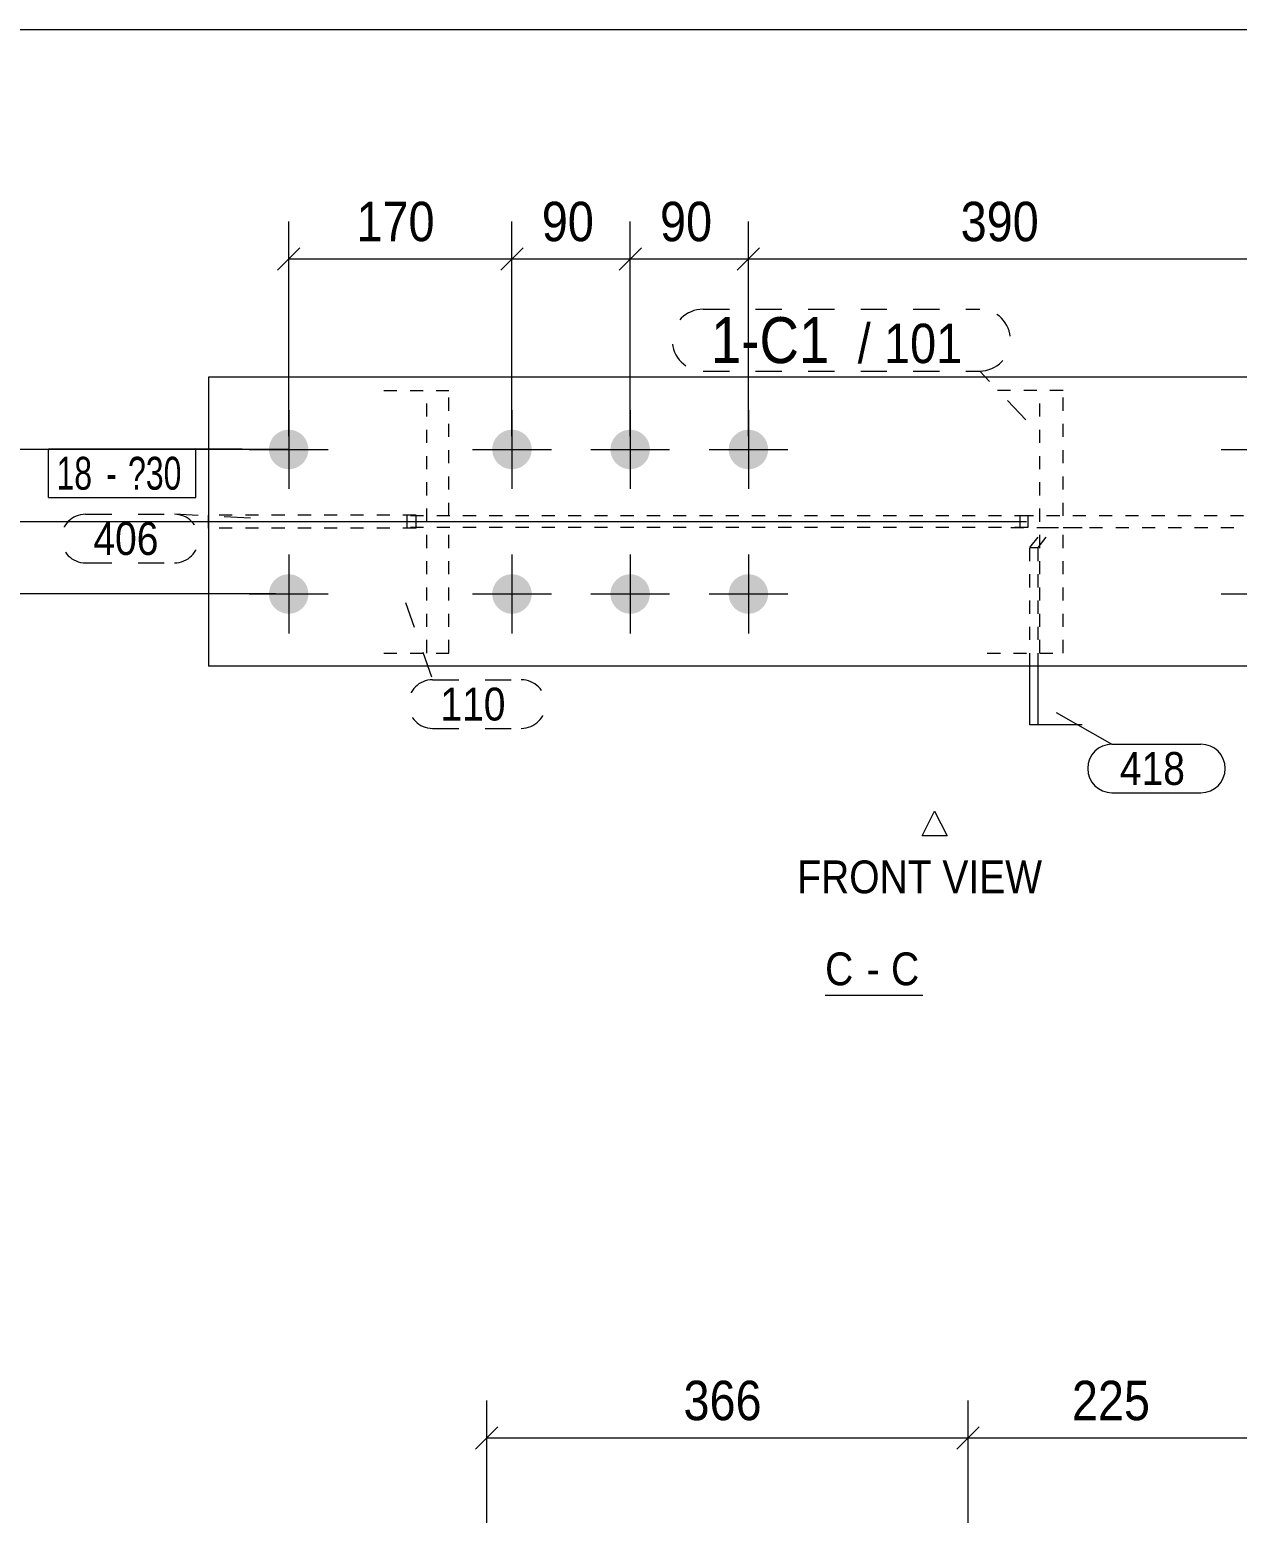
# Model space of a CAD drawing. Header units: millimetres. Extents: x 2 to 579, y 1 to 825.
# Drawn here: x 209.1 to 301, y 712.1 to 825 of the extents above; entities that cross this region are included whole.
import ezdxf

# ---------------------------------------------------------------- set-up
doc = ezdxf.new("R2010")
doc.units = ezdxf.units.MM
for name, pattern in [('XKITLINE00', [0]), ('XKITLINE01', [4, 1, -1, 1, -1]), ('XKITLINE02', [4, 2, -2]), ('XKITLINE03', [6, 3, -1, 1, -1])]:
    doc.linetypes.add(name, pattern=pattern)
for name, color, linetype, lineweight in [('Bolt', 3, 'Continuous', 0), ('BoltMark', 7, 'Continuous', 0), ('Dimensions', 7, 'Continuous', 0), ('DrawingSheet', 5, 'Continuous', 0), ('OtherObjectType', 7, 'Continuous', 0), ('Part', 2, 'Continuous', 0), ('PartMark', 7, 'Continuous', 0)]:
    doc.layers.add(name, color=color, linetype=linetype, lineweight=lineweight)
doc.styles.add('ARIAL', font='ARIAL.TTF')
doc.styles.add('ARIAL_NARROW', font='ARIALN.TTF')

# ---------------------------------------------------------------- blocks, each defined once
blk = doc.blocks.new('*A61')
at = {"layer": 'Bolt'}
for points in [[(228.85, 794.55), (228.88, 794.55), (228.92, 794.55), (228.96, 794.54), (228.99, 794.54), (229.03, 794.53), (229.07, 794.53), (229.1, 794.52), (229.14, 794.51), (229.17, 794.51), (229.21, 794.5), (229.24, 794.49), (229.28, 794.47), (229.31, 794.46), (229.35, 794.45), (229.38, 794.44), (229.42, 794.42), (229.45, 794.41), (229.48, 794.39), (229.52, 794.37), (229.55, 794.36), (229.58, 794.34), (229.61, 794.32), (229.64, 794.3), (229.67, 794.28), (229.7, 794.25), (229.73, 794.23), (229.76, 794.21), (229.79, 794.19), (229.82, 794.16), (229.84, 794.14), (229.87, 794.11), (229.9, 794.08), (229.92, 794.06), (229.95, 794.03), (229.97, 794), (229.99, 793.97), (230.01, 793.94), (230.04, 793.91), (230.06, 793.88), (230.08, 793.85), (230.1, 793.82), (230.11, 793.79), (230.13, 793.76), (230.15, 793.72), (230.17, 793.69), (230.18, 793.66), (230.2, 793.62), (230.21, 793.59), (230.22, 793.56), (230.23, 793.52), (230.24, 793.49), (230.25, 793.45), (230.26, 793.41), (230.27, 793.38), (230.28, 793.34), (230.29, 793.31), (230.29, 793.27), (230.3, 793.23), (230.3, 793.2), (230.31, 793.16), (230.31, 793.12), (230.31, 793.09), (230.31, 793.05), (230.31, 793.01), (230.31, 792.98), (230.31, 792.94), (230.3, 792.9), (230.3, 792.87), (230.29, 792.83), (230.29, 792.79), (230.28, 792.76), (230.27, 792.72), (230.26, 792.69), (230.25, 792.65), (230.24, 792.61), (230.23, 792.58), (230.22, 792.54), (230.21, 792.51), (230.2, 792.48), (230.18, 792.44), (230.17, 792.41), (230.15, 792.38), (230.13, 792.34), (230.11, 792.31), (230.1, 792.28), (230.08, 792.25), (230.06, 792.22), (230.04, 792.19), (230.01, 792.16), (229.99, 792.13), (229.97, 792.1), (229.95, 792.07), (229.92, 792.04), (229.9, 792.02), (229.87, 791.99), (229.84, 791.96), (229.82, 791.94), (229.79, 791.91), (229.76, 791.89), (229.73, 791.87), (229.7, 791.85), (229.67, 791.82), (229.64, 791.8), (229.61, 791.78), (229.58, 791.76), (229.55, 791.74), (229.52, 791.73), (229.48, 791.71), (229.45, 791.69), (229.42, 791.68), (229.38, 791.66), (229.35, 791.65), (229.31, 791.64), (229.28, 791.63), (229.24, 791.61), (229.21, 791.6), (229.17, 791.59), (229.14, 791.59), (229.1, 791.58), (229.07, 791.57), (229.03, 791.57), (228.99, 791.56), (228.96, 791.56), (228.92, 791.55), (228.88, 791.55), (228.85, 791.55), (228.81, 791.55), (228.77, 791.55), (228.74, 791.55), (228.7, 791.55), (228.66, 791.56), (228.63, 791.56), (228.59, 791.57), (228.55, 791.57), (228.52, 791.58), (228.48, 791.59), (228.44, 791.59), (228.41, 791.6), (228.37, 791.61), (228.34, 791.63), (228.3, 791.64), (228.27, 791.65), (228.24, 791.66), (228.2, 791.68), (228.17, 791.69), (228.13, 791.71), (228.1, 791.73), (228.07, 791.74), (228.04, 791.76), (228.01, 791.78), (227.98, 791.8), (227.95, 791.82), (227.92, 791.85), (227.89, 791.87), (227.86, 791.89), (227.83, 791.91), (227.8, 791.94), (227.77, 791.96), (227.75, 791.99), (227.72, 792.02), (227.7, 792.04), (227.67, 792.07), (227.65, 792.1), (227.63, 792.13), (227.6, 792.16), (227.58, 792.19), (227.56, 792.22), (227.54, 792.25), (227.52, 792.28), (227.5, 792.31), (227.49, 792.34), (227.47, 792.38), (227.45, 792.41), (227.44, 792.44), (227.42, 792.48), (227.41, 792.51), (227.4, 792.54), (227.38, 792.58), (227.37, 792.61), (227.36, 792.65), (227.35, 792.69), (227.35, 792.72), (227.34, 792.76), (227.33, 792.79), (227.33, 792.83), (227.32, 792.87), (227.32, 792.9), (227.31, 792.94), (227.31, 792.98), (227.31, 793.01), (227.31, 793.05), (227.31, 793.09), (227.31, 793.12), (227.31, 793.16), (227.32, 793.2), (227.32, 793.23), (227.33, 793.27), (227.33, 793.31), (227.34, 793.34), (227.35, 793.38), (227.35, 793.41), (227.36, 793.45), (227.37, 793.49), (227.38, 793.52), (227.4, 793.56), (227.41, 793.59), (227.42, 793.62), (227.44, 793.66), (227.45, 793.69), (227.47, 793.72), (227.49, 793.76), (227.5, 793.79), (227.52, 793.82), (227.54, 793.85), (227.56, 793.88), (227.58, 793.91), (227.6, 793.94), (227.63, 793.97), (227.65, 794), (227.67, 794.03), (227.7, 794.06), (227.72, 794.08), (227.75, 794.11), (227.77, 794.14), (227.8, 794.16), (227.83, 794.19), (227.86, 794.21), (227.89, 794.23), (227.92, 794.25), (227.95, 794.28), (227.98, 794.3), (228.01, 794.32), (228.04, 794.34), (228.07, 794.36), (228.1, 794.37), (228.13, 794.39), (228.17, 794.41), (228.2, 794.42), (228.24, 794.44), (228.27, 794.45), (228.3, 794.46), (228.34, 794.47), (228.37, 794.49), (228.41, 794.5), (228.44, 794.51), (228.48, 794.51), (228.52, 794.52), (228.55, 794.53), (228.59, 794.53), (228.63, 794.54), (228.66, 794.54), (228.7, 794.55), (228.74, 794.55), (228.77, 794.55), (228.81, 794.55)], [(245.85, 794.55), (245.88, 794.55), (245.92, 794.55), (245.96, 794.54), (245.99, 794.54), (246.03, 794.53), (246.07, 794.53), (246.1, 794.52), (246.14, 794.51), (246.17, 794.51), (246.21, 794.5), (246.24, 794.49), (246.28, 794.47), (246.31, 794.46), (246.35, 794.45), (246.38, 794.44), (246.42, 794.42), (246.45, 794.41), (246.48, 794.39), (246.52, 794.37), (246.55, 794.36), (246.58, 794.34), (246.61, 794.32), (246.64, 794.3), (246.67, 794.28), (246.7, 794.25), (246.73, 794.23), (246.76, 794.21), (246.79, 794.19), (246.82, 794.16), (246.84, 794.14), (246.87, 794.11), (246.9, 794.08), (246.92, 794.06), (246.95, 794.03), (246.97, 794), (246.99, 793.97), (247.01, 793.94), (247.04, 793.91), (247.06, 793.88), (247.08, 793.85), (247.1, 793.82), (247.11, 793.79), (247.13, 793.76), (247.15, 793.72), (247.17, 793.69), (247.18, 793.66), (247.2, 793.62), (247.21, 793.59), (247.22, 793.56), (247.23, 793.52), (247.24, 793.49), (247.25, 793.45), (247.26, 793.41), (247.27, 793.38), (247.28, 793.34), (247.29, 793.31), (247.29, 793.27), (247.3, 793.23), (247.3, 793.2), (247.31, 793.16), (247.31, 793.12), (247.31, 793.09), (247.31, 793.05), (247.31, 793.01), (247.31, 792.98), (247.31, 792.94), (247.3, 792.9), (247.3, 792.87), (247.29, 792.83), (247.29, 792.79), (247.28, 792.76), (247.27, 792.72), (247.26, 792.69), (247.25, 792.65), (247.24, 792.61), (247.23, 792.58), (247.22, 792.54), (247.21, 792.51), (247.2, 792.48), (247.18, 792.44), (247.17, 792.41), (247.15, 792.38), (247.13, 792.34), (247.11, 792.31), (247.1, 792.28), (247.08, 792.25), (247.06, 792.22), (247.04, 792.19), (247.01, 792.16), (246.99, 792.13), (246.97, 792.1), (246.95, 792.07), (246.92, 792.04), (246.9, 792.02), (246.87, 791.99), (246.84, 791.96), (246.82, 791.94), (246.79, 791.91), (246.76, 791.89), (246.73, 791.87), (246.7, 791.85), (246.67, 791.82), (246.64, 791.8), (246.61, 791.78), (246.58, 791.76), (246.55, 791.74), (246.52, 791.73), (246.48, 791.71), (246.45, 791.69), (246.42, 791.68), (246.38, 791.66), (246.35, 791.65), (246.31, 791.64), (246.28, 791.63), (246.24, 791.61), (246.21, 791.6), (246.17, 791.59), (246.14, 791.59), (246.1, 791.58), (246.07, 791.57), (246.03, 791.57), (245.99, 791.56), (245.96, 791.56), (245.92, 791.55), (245.88, 791.55), (245.85, 791.55), (245.81, 791.55), (245.77, 791.55), (245.74, 791.55), (245.7, 791.55), (245.66, 791.56), (245.63, 791.56), (245.59, 791.57), (245.55, 791.57), (245.52, 791.58), (245.48, 791.59), (245.44, 791.59), (245.41, 791.6), (245.37, 791.61), (245.34, 791.63), (245.3, 791.64), (245.27, 791.65), (245.24, 791.66), (245.2, 791.68), (245.17, 791.69), (245.13, 791.71), (245.1, 791.73), (245.07, 791.74), (245.04, 791.76), (245.01, 791.78), (244.98, 791.8), (244.95, 791.82), (244.92, 791.85), (244.89, 791.87), (244.86, 791.89), (244.83, 791.91), (244.8, 791.94), (244.77, 791.96), (244.75, 791.99), (244.72, 792.02), (244.7, 792.04), (244.67, 792.07), (244.65, 792.1), (244.63, 792.13), (244.6, 792.16), (244.58, 792.19), (244.56, 792.22), (244.54, 792.25), (244.52, 792.28), (244.5, 792.31), (244.49, 792.34), (244.47, 792.38), (244.45, 792.41), (244.44, 792.44), (244.42, 792.48), (244.41, 792.51), (244.4, 792.54), (244.38, 792.58), (244.37, 792.61), (244.36, 792.65), (244.35, 792.69), (244.35, 792.72), (244.34, 792.76), (244.33, 792.79), (244.33, 792.83), (244.32, 792.87), (244.32, 792.9), (244.31, 792.94), (244.31, 792.98), (244.31, 793.01), (244.31, 793.05), (244.31, 793.09), (244.31, 793.12), (244.31, 793.16), (244.32, 793.2), (244.32, 793.23), (244.33, 793.27), (244.33, 793.31), (244.34, 793.34), (244.35, 793.38), (244.35, 793.41), (244.36, 793.45), (244.37, 793.49), (244.38, 793.52), (244.4, 793.56), (244.41, 793.59), (244.42, 793.62), (244.44, 793.66), (244.45, 793.69), (244.47, 793.72), (244.49, 793.76), (244.5, 793.79), (244.52, 793.82), (244.54, 793.85), (244.56, 793.88), (244.58, 793.91), (244.6, 793.94), (244.63, 793.97), (244.65, 794), (244.67, 794.03), (244.7, 794.06), (244.72, 794.08), (244.75, 794.11), (244.77, 794.14), (244.8, 794.16), (244.83, 794.19), (244.86, 794.21), (244.89, 794.23), (244.92, 794.25), (244.95, 794.28), (244.98, 794.3), (245.01, 794.32), (245.04, 794.34), (245.07, 794.36), (245.1, 794.37), (245.13, 794.39), (245.17, 794.41), (245.2, 794.42), (245.24, 794.44), (245.27, 794.45), (245.3, 794.46), (245.34, 794.47), (245.37, 794.49), (245.41, 794.5), (245.44, 794.51), (245.48, 794.51), (245.52, 794.52), (245.55, 794.53), (245.59, 794.53), (245.63, 794.54), (245.66, 794.54), (245.7, 794.55), (245.74, 794.55), (245.77, 794.55), (245.81, 794.55)], [(254.85, 794.55), (254.88, 794.55), (254.92, 794.55), (254.96, 794.54), (254.99, 794.54), (255.03, 794.53), (255.07, 794.53), (255.1, 794.52), (255.14, 794.51), (255.17, 794.51), (255.21, 794.5), (255.24, 794.49), (255.28, 794.47), (255.31, 794.46), (255.35, 794.45), (255.38, 794.44), (255.42, 794.42), (255.45, 794.41), (255.48, 794.39), (255.52, 794.37), (255.55, 794.36), (255.58, 794.34), (255.61, 794.32), (255.64, 794.3), (255.67, 794.28), (255.7, 794.25), (255.73, 794.23), (255.76, 794.21), (255.79, 794.19), (255.82, 794.16), (255.84, 794.14), (255.87, 794.11), (255.9, 794.08), (255.92, 794.06), (255.95, 794.03), (255.97, 794), (255.99, 793.97), (256.01, 793.94), (256.04, 793.91), (256.06, 793.88), (256.08, 793.85), (256.1, 793.82), (256.11, 793.79), (256.13, 793.76), (256.15, 793.72), (256.17, 793.69), (256.18, 793.66), (256.2, 793.62), (256.21, 793.59), (256.22, 793.56), (256.23, 793.52), (256.24, 793.49), (256.25, 793.45), (256.26, 793.41), (256.27, 793.38), (256.28, 793.34), (256.29, 793.31), (256.29, 793.27), (256.3, 793.23), (256.3, 793.2), (256.31, 793.16), (256.31, 793.12), (256.31, 793.09), (256.31, 793.05), (256.31, 793.01), (256.31, 792.98), (256.31, 792.94), (256.3, 792.9), (256.3, 792.87), (256.29, 792.83), (256.29, 792.79), (256.28, 792.76), (256.27, 792.72), (256.26, 792.69), (256.25, 792.65), (256.24, 792.61), (256.23, 792.58), (256.22, 792.54), (256.21, 792.51), (256.2, 792.48), (256.18, 792.44), (256.17, 792.41), (256.15, 792.38), (256.13, 792.34), (256.11, 792.31), (256.1, 792.28), (256.08, 792.25), (256.06, 792.22), (256.04, 792.19), (256.01, 792.16), (255.99, 792.13), (255.97, 792.1), (255.95, 792.07), (255.92, 792.04), (255.9, 792.02), (255.87, 791.99), (255.84, 791.96), (255.82, 791.94), (255.79, 791.91), (255.76, 791.89), (255.73, 791.87), (255.7, 791.85), (255.67, 791.82), (255.64, 791.8), (255.61, 791.78), (255.58, 791.76), (255.55, 791.74), (255.52, 791.73), (255.48, 791.71), (255.45, 791.69), (255.42, 791.68), (255.38, 791.66), (255.35, 791.65), (255.31, 791.64), (255.28, 791.63), (255.24, 791.61), (255.21, 791.6), (255.17, 791.59), (255.14, 791.59), (255.1, 791.58), (255.07, 791.57), (255.03, 791.57), (254.99, 791.56), (254.96, 791.56), (254.92, 791.55), (254.88, 791.55), (254.85, 791.55), (254.81, 791.55), (254.77, 791.55), (254.74, 791.55), (254.7, 791.55), (254.66, 791.56), (254.63, 791.56), (254.59, 791.57), (254.55, 791.57), (254.52, 791.58), (254.48, 791.59), (254.44, 791.59), (254.41, 791.6), (254.37, 791.61), (254.34, 791.63), (254.3, 791.64), (254.27, 791.65), (254.24, 791.66), (254.2, 791.68), (254.17, 791.69), (254.13, 791.71), (254.1, 791.73), (254.07, 791.74), (254.04, 791.76), (254.01, 791.78), (253.98, 791.8), (253.95, 791.82), (253.92, 791.85), (253.89, 791.87), (253.86, 791.89), (253.83, 791.91), (253.8, 791.94), (253.77, 791.96), (253.75, 791.99), (253.72, 792.02), (253.7, 792.04), (253.67, 792.07), (253.65, 792.1), (253.63, 792.13), (253.6, 792.16), (253.58, 792.19), (253.56, 792.22), (253.54, 792.25), (253.52, 792.28), (253.5, 792.31), (253.49, 792.34), (253.47, 792.38), (253.45, 792.41), (253.44, 792.44), (253.42, 792.48), (253.41, 792.51), (253.4, 792.54), (253.38, 792.58), (253.37, 792.61), (253.36, 792.65), (253.35, 792.69), (253.35, 792.72), (253.34, 792.76), (253.33, 792.79), (253.33, 792.83), (253.32, 792.87), (253.32, 792.9), (253.31, 792.94), (253.31, 792.98), (253.31, 793.01), (253.31, 793.05), (253.31, 793.09), (253.31, 793.12), (253.31, 793.16), (253.32, 793.2), (253.32, 793.23), (253.33, 793.27), (253.33, 793.31), (253.34, 793.34), (253.35, 793.38), (253.35, 793.41), (253.36, 793.45), (253.37, 793.49), (253.38, 793.52), (253.4, 793.56), (253.41, 793.59), (253.42, 793.62), (253.44, 793.66), (253.45, 793.69), (253.47, 793.72), (253.49, 793.76), (253.5, 793.79), (253.52, 793.82), (253.54, 793.85), (253.56, 793.88), (253.58, 793.91), (253.6, 793.94), (253.63, 793.97), (253.65, 794), (253.67, 794.03), (253.7, 794.06), (253.72, 794.08), (253.75, 794.11), (253.77, 794.14), (253.8, 794.16), (253.83, 794.19), (253.86, 794.21), (253.89, 794.23), (253.92, 794.25), (253.95, 794.28), (253.98, 794.3), (254.01, 794.32), (254.04, 794.34), (254.07, 794.36), (254.1, 794.37), (254.13, 794.39), (254.17, 794.41), (254.2, 794.42), (254.24, 794.44), (254.27, 794.45), (254.3, 794.46), (254.34, 794.47), (254.37, 794.49), (254.41, 794.5), (254.44, 794.51), (254.48, 794.51), (254.52, 794.52), (254.55, 794.53), (254.59, 794.53), (254.63, 794.54), (254.66, 794.54), (254.7, 794.55), (254.74, 794.55), (254.77, 794.55), (254.81, 794.55)], [(263.85, 794.55), (263.88, 794.55), (263.92, 794.55), (263.96, 794.54), (263.99, 794.54), (264.03, 794.53), (264.07, 794.53), (264.1, 794.52), (264.14, 794.51), (264.17, 794.51), (264.21, 794.5), (264.24, 794.49), (264.28, 794.47), (264.31, 794.46), (264.35, 794.45), (264.38, 794.44), (264.42, 794.42), (264.45, 794.41), (264.48, 794.39), (264.52, 794.37), (264.55, 794.36), (264.58, 794.34), (264.61, 794.32), (264.64, 794.3), (264.67, 794.28), (264.7, 794.25), (264.73, 794.23), (264.76, 794.21), (264.79, 794.19), (264.82, 794.16), (264.84, 794.14), (264.87, 794.11), (264.9, 794.08), (264.92, 794.06), (264.95, 794.03), (264.97, 794), (264.99, 793.97), (265.01, 793.94), (265.04, 793.91), (265.06, 793.88), (265.08, 793.85), (265.1, 793.82), (265.11, 793.79), (265.13, 793.76), (265.15, 793.72), (265.17, 793.69), (265.18, 793.66), (265.2, 793.62), (265.21, 793.59), (265.22, 793.56), (265.23, 793.52), (265.24, 793.49), (265.25, 793.45), (265.26, 793.41), (265.27, 793.38), (265.28, 793.34), (265.29, 793.31), (265.29, 793.27), (265.3, 793.23), (265.3, 793.2), (265.31, 793.16), (265.31, 793.12), (265.31, 793.09), (265.31, 793.05), (265.31, 793.01), (265.31, 792.98), (265.31, 792.94), (265.3, 792.9), (265.3, 792.87), (265.29, 792.83), (265.29, 792.79), (265.28, 792.76), (265.27, 792.72), (265.26, 792.69), (265.25, 792.65), (265.24, 792.61), (265.23, 792.58), (265.22, 792.54), (265.21, 792.51), (265.2, 792.48), (265.18, 792.44), (265.17, 792.41), (265.15, 792.38), (265.13, 792.34), (265.11, 792.31), (265.1, 792.28), (265.08, 792.25), (265.06, 792.22), (265.04, 792.19), (265.01, 792.16), (264.99, 792.13), (264.97, 792.1), (264.95, 792.07), (264.92, 792.04), (264.9, 792.02), (264.87, 791.99), (264.84, 791.96), (264.82, 791.94), (264.79, 791.91), (264.76, 791.89), (264.73, 791.87), (264.7, 791.85), (264.67, 791.82), (264.64, 791.8), (264.61, 791.78), (264.58, 791.76), (264.55, 791.74), (264.52, 791.73), (264.48, 791.71), (264.45, 791.69), (264.42, 791.68), (264.38, 791.66), (264.35, 791.65), (264.31, 791.64), (264.28, 791.63), (264.24, 791.61), (264.21, 791.6), (264.17, 791.59), (264.14, 791.59), (264.1, 791.58), (264.07, 791.57), (264.03, 791.57), (263.99, 791.56), (263.96, 791.56), (263.92, 791.55), (263.88, 791.55), (263.85, 791.55), (263.81, 791.55), (263.77, 791.55), (263.74, 791.55), (263.7, 791.55), (263.66, 791.56), (263.63, 791.56), (263.59, 791.57), (263.55, 791.57), (263.52, 791.58), (263.48, 791.59), (263.44, 791.59), (263.41, 791.6), (263.37, 791.61), (263.34, 791.63), (263.3, 791.64), (263.27, 791.65), (263.24, 791.66), (263.2, 791.68), (263.17, 791.69), (263.13, 791.71), (263.1, 791.73), (263.07, 791.74), (263.04, 791.76), (263.01, 791.78), (262.98, 791.8), (262.95, 791.82), (262.92, 791.85), (262.89, 791.87), (262.86, 791.89), (262.83, 791.91), (262.8, 791.94), (262.77, 791.96), (262.75, 791.99), (262.72, 792.02), (262.7, 792.04), (262.67, 792.07), (262.65, 792.1), (262.63, 792.13), (262.6, 792.16), (262.58, 792.19), (262.56, 792.22), (262.54, 792.25), (262.52, 792.28), (262.5, 792.31), (262.49, 792.34), (262.47, 792.38), (262.45, 792.41), (262.44, 792.44), (262.42, 792.48), (262.41, 792.51), (262.4, 792.54), (262.38, 792.58), (262.37, 792.61), (262.36, 792.65), (262.35, 792.69), (262.35, 792.72), (262.34, 792.76), (262.33, 792.79), (262.33, 792.83), (262.32, 792.87), (262.32, 792.9), (262.31, 792.94), (262.31, 792.98), (262.31, 793.01), (262.31, 793.05), (262.31, 793.09), (262.31, 793.12), (262.31, 793.16), (262.32, 793.2), (262.32, 793.23), (262.33, 793.27), (262.33, 793.31), (262.34, 793.34), (262.35, 793.38), (262.35, 793.41), (262.36, 793.45), (262.37, 793.49), (262.38, 793.52), (262.4, 793.56), (262.41, 793.59), (262.42, 793.62), (262.44, 793.66), (262.45, 793.69), (262.47, 793.72), (262.49, 793.76), (262.5, 793.79), (262.52, 793.82), (262.54, 793.85), (262.56, 793.88), (262.58, 793.91), (262.6, 793.94), (262.63, 793.97), (262.65, 794), (262.67, 794.03), (262.7, 794.06), (262.72, 794.08), (262.75, 794.11), (262.77, 794.14), (262.8, 794.16), (262.83, 794.19), (262.86, 794.21), (262.89, 794.23), (262.92, 794.25), (262.95, 794.28), (262.98, 794.3), (263.01, 794.32), (263.04, 794.34), (263.07, 794.36), (263.1, 794.37), (263.13, 794.39), (263.17, 794.41), (263.2, 794.42), (263.24, 794.44), (263.27, 794.45), (263.3, 794.46), (263.34, 794.47), (263.37, 794.49), (263.41, 794.5), (263.44, 794.51), (263.48, 794.51), (263.52, 794.52), (263.55, 794.53), (263.59, 794.53), (263.63, 794.54), (263.66, 794.54), (263.7, 794.55), (263.74, 794.55), (263.77, 794.55), (263.81, 794.55)], [(228.85, 783.55), (228.88, 783.55), (228.92, 783.55), (228.96, 783.54), (228.99, 783.54), (229.03, 783.53), (229.07, 783.53), (229.1, 783.52), (229.14, 783.51), (229.17, 783.51), (229.21, 783.5), (229.24, 783.49), (229.28, 783.47), (229.31, 783.46), (229.35, 783.45), (229.38, 783.44), (229.42, 783.42), (229.45, 783.41), (229.48, 783.39), (229.52, 783.37), (229.55, 783.36), (229.58, 783.34), (229.61, 783.32), (229.64, 783.3), (229.67, 783.28), (229.7, 783.25), (229.73, 783.23), (229.76, 783.21), (229.79, 783.19), (229.82, 783.16), (229.84, 783.14), (229.87, 783.11), (229.9, 783.08), (229.92, 783.06), (229.95, 783.03), (229.97, 783), (229.99, 782.97), (230.01, 782.94), (230.04, 782.91), (230.06, 782.88), (230.08, 782.85), (230.1, 782.82), (230.11, 782.79), (230.13, 782.76), (230.15, 782.72), (230.17, 782.69), (230.18, 782.66), (230.2, 782.62), (230.21, 782.59), (230.22, 782.56), (230.23, 782.52), (230.24, 782.49), (230.25, 782.45), (230.26, 782.41), (230.27, 782.38), (230.28, 782.34), (230.29, 782.31), (230.29, 782.27), (230.3, 782.23), (230.3, 782.2), (230.31, 782.16), (230.31, 782.12), (230.31, 782.09), (230.31, 782.05), (230.31, 782.01), (230.31, 781.98), (230.31, 781.94), (230.3, 781.9), (230.3, 781.87), (230.29, 781.83), (230.29, 781.79), (230.28, 781.76), (230.27, 781.72), (230.26, 781.69), (230.25, 781.65), (230.24, 781.61), (230.23, 781.58), (230.22, 781.54), (230.21, 781.51), (230.2, 781.48), (230.18, 781.44), (230.17, 781.41), (230.15, 781.38), (230.13, 781.34), (230.11, 781.31), (230.1, 781.28), (230.08, 781.25), (230.06, 781.22), (230.04, 781.19), (230.01, 781.16), (229.99, 781.13), (229.97, 781.1), (229.95, 781.07), (229.92, 781.04), (229.9, 781.02), (229.87, 780.99), (229.84, 780.96), (229.82, 780.94), (229.79, 780.91), (229.76, 780.89), (229.73, 780.87), (229.7, 780.85), (229.67, 780.82), (229.64, 780.8), (229.61, 780.78), (229.58, 780.76), (229.55, 780.74), (229.52, 780.73), (229.48, 780.71), (229.45, 780.69), (229.42, 780.68), (229.38, 780.66), (229.35, 780.65), (229.31, 780.64), (229.28, 780.63), (229.24, 780.61), (229.21, 780.6), (229.17, 780.59), (229.14, 780.59), (229.1, 780.58), (229.07, 780.57), (229.03, 780.57), (228.99, 780.56), (228.96, 780.56), (228.92, 780.55), (228.88, 780.55), (228.85, 780.55), (228.81, 780.55), (228.77, 780.55), (228.74, 780.55), (228.7, 780.55), (228.66, 780.56), (228.63, 780.56), (228.59, 780.57), (228.55, 780.57), (228.52, 780.58), (228.48, 780.59), (228.44, 780.59), (228.41, 780.6), (228.37, 780.61), (228.34, 780.63), (228.3, 780.64), (228.27, 780.65), (228.24, 780.66), (228.2, 780.68), (228.17, 780.69), (228.13, 780.71), (228.1, 780.73), (228.07, 780.74), (228.04, 780.76), (228.01, 780.78), (227.98, 780.8), (227.95, 780.82), (227.92, 780.85), (227.89, 780.87), (227.86, 780.89), (227.83, 780.91), (227.8, 780.94), (227.77, 780.96), (227.75, 780.99), (227.72, 781.02), (227.7, 781.04), (227.67, 781.07), (227.65, 781.1), (227.63, 781.13), (227.6, 781.16), (227.58, 781.19), (227.56, 781.22), (227.54, 781.25), (227.52, 781.28), (227.5, 781.31), (227.49, 781.34), (227.47, 781.38), (227.45, 781.41), (227.44, 781.44), (227.42, 781.48), (227.41, 781.51), (227.4, 781.54), (227.38, 781.58), (227.37, 781.61), (227.36, 781.65), (227.35, 781.69), (227.35, 781.72), (227.34, 781.76), (227.33, 781.79), (227.33, 781.83), (227.32, 781.87), (227.32, 781.9), (227.31, 781.94), (227.31, 781.98), (227.31, 782.01), (227.31, 782.05), (227.31, 782.09), (227.31, 782.12), (227.31, 782.16), (227.32, 782.2), (227.32, 782.23), (227.33, 782.27), (227.33, 782.31), (227.34, 782.34), (227.35, 782.38), (227.35, 782.41), (227.36, 782.45), (227.37, 782.49), (227.38, 782.52), (227.4, 782.56), (227.41, 782.59), (227.42, 782.62), (227.44, 782.66), (227.45, 782.69), (227.47, 782.72), (227.49, 782.76), (227.5, 782.79), (227.52, 782.82), (227.54, 782.85), (227.56, 782.88), (227.58, 782.91), (227.6, 782.94), (227.63, 782.97), (227.65, 783), (227.67, 783.03), (227.7, 783.06), (227.72, 783.08), (227.75, 783.11), (227.77, 783.14), (227.8, 783.16), (227.83, 783.19), (227.86, 783.21), (227.89, 783.23), (227.92, 783.25), (227.95, 783.28), (227.98, 783.3), (228.01, 783.32), (228.04, 783.34), (228.07, 783.36), (228.1, 783.37), (228.13, 783.39), (228.17, 783.41), (228.2, 783.42), (228.24, 783.44), (228.27, 783.45), (228.3, 783.46), (228.34, 783.47), (228.37, 783.49), (228.41, 783.5), (228.44, 783.51), (228.48, 783.51), (228.52, 783.52), (228.55, 783.53), (228.59, 783.53), (228.63, 783.54), (228.66, 783.54), (228.7, 783.55), (228.74, 783.55), (228.77, 783.55), (228.81, 783.55)], [(245.85, 783.55), (245.88, 783.55), (245.92, 783.55), (245.96, 783.54), (245.99, 783.54), (246.03, 783.53), (246.07, 783.53), (246.1, 783.52), (246.14, 783.51), (246.17, 783.51), (246.21, 783.5), (246.24, 783.49), (246.28, 783.47), (246.31, 783.46), (246.35, 783.45), (246.38, 783.44), (246.42, 783.42), (246.45, 783.41), (246.48, 783.39), (246.52, 783.37), (246.55, 783.36), (246.58, 783.34), (246.61, 783.32), (246.64, 783.3), (246.67, 783.28), (246.7, 783.25), (246.73, 783.23), (246.76, 783.21), (246.79, 783.19), (246.82, 783.16), (246.84, 783.14), (246.87, 783.11), (246.9, 783.08), (246.92, 783.06), (246.95, 783.03), (246.97, 783), (246.99, 782.97), (247.01, 782.94), (247.04, 782.91), (247.06, 782.88), (247.08, 782.85), (247.1, 782.82), (247.11, 782.79), (247.13, 782.76), (247.15, 782.72), (247.17, 782.69), (247.18, 782.66), (247.2, 782.62), (247.21, 782.59), (247.22, 782.56), (247.23, 782.52), (247.24, 782.49), (247.25, 782.45), (247.26, 782.41), (247.27, 782.38), (247.28, 782.34), (247.29, 782.31), (247.29, 782.27), (247.3, 782.23), (247.3, 782.2), (247.31, 782.16), (247.31, 782.12), (247.31, 782.09), (247.31, 782.05), (247.31, 782.01), (247.31, 781.98), (247.31, 781.94), (247.3, 781.9), (247.3, 781.87), (247.29, 781.83), (247.29, 781.79), (247.28, 781.76), (247.27, 781.72), (247.26, 781.69), (247.25, 781.65), (247.24, 781.61), (247.23, 781.58), (247.22, 781.54), (247.21, 781.51), (247.2, 781.48), (247.18, 781.44), (247.17, 781.41), (247.15, 781.38), (247.13, 781.34), (247.11, 781.31), (247.1, 781.28), (247.08, 781.25), (247.06, 781.22), (247.04, 781.19), (247.01, 781.16), (246.99, 781.13), (246.97, 781.1), (246.95, 781.07), (246.92, 781.04), (246.9, 781.02), (246.87, 780.99), (246.84, 780.96), (246.82, 780.94), (246.79, 780.91), (246.76, 780.89), (246.73, 780.87), (246.7, 780.85), (246.67, 780.82), (246.64, 780.8), (246.61, 780.78), (246.58, 780.76), (246.55, 780.74), (246.52, 780.73), (246.48, 780.71), (246.45, 780.69), (246.42, 780.68), (246.38, 780.66), (246.35, 780.65), (246.31, 780.64), (246.28, 780.63), (246.24, 780.61), (246.21, 780.6), (246.17, 780.59), (246.14, 780.59), (246.1, 780.58), (246.07, 780.57), (246.03, 780.57), (245.99, 780.56), (245.96, 780.56), (245.92, 780.55), (245.88, 780.55), (245.85, 780.55), (245.81, 780.55), (245.77, 780.55), (245.74, 780.55), (245.7, 780.55), (245.66, 780.56), (245.63, 780.56), (245.59, 780.57), (245.55, 780.57), (245.52, 780.58), (245.48, 780.59), (245.44, 780.59), (245.41, 780.6), (245.37, 780.61), (245.34, 780.63), (245.3, 780.64), (245.27, 780.65), (245.24, 780.66), (245.2, 780.68), (245.17, 780.69), (245.13, 780.71), (245.1, 780.73), (245.07, 780.74), (245.04, 780.76), (245.01, 780.78), (244.98, 780.8), (244.95, 780.82), (244.92, 780.85), (244.89, 780.87), (244.86, 780.89), (244.83, 780.91), (244.8, 780.94), (244.77, 780.96), (244.75, 780.99), (244.72, 781.02), (244.7, 781.04), (244.67, 781.07), (244.65, 781.1), (244.63, 781.13), (244.6, 781.16), (244.58, 781.19), (244.56, 781.22), (244.54, 781.25), (244.52, 781.28), (244.5, 781.31), (244.49, 781.34), (244.47, 781.38), (244.45, 781.41), (244.44, 781.44), (244.42, 781.48), (244.41, 781.51), (244.4, 781.54), (244.38, 781.58), (244.37, 781.61), (244.36, 781.65), (244.35, 781.69), (244.35, 781.72), (244.34, 781.76), (244.33, 781.79), (244.33, 781.83), (244.32, 781.87), (244.32, 781.9), (244.31, 781.94), (244.31, 781.98), (244.31, 782.01), (244.31, 782.05), (244.31, 782.09), (244.31, 782.12), (244.31, 782.16), (244.32, 782.2), (244.32, 782.23), (244.33, 782.27), (244.33, 782.31), (244.34, 782.34), (244.35, 782.38), (244.35, 782.41), (244.36, 782.45), (244.37, 782.49), (244.38, 782.52), (244.4, 782.56), (244.41, 782.59), (244.42, 782.62), (244.44, 782.66), (244.45, 782.69), (244.47, 782.72), (244.49, 782.76), (244.5, 782.79), (244.52, 782.82), (244.54, 782.85), (244.56, 782.88), (244.58, 782.91), (244.6, 782.94), (244.63, 782.97), (244.65, 783), (244.67, 783.03), (244.7, 783.06), (244.72, 783.08), (244.75, 783.11), (244.77, 783.14), (244.8, 783.16), (244.83, 783.19), (244.86, 783.21), (244.89, 783.23), (244.92, 783.25), (244.95, 783.28), (244.98, 783.3), (245.01, 783.32), (245.04, 783.34), (245.07, 783.36), (245.1, 783.37), (245.13, 783.39), (245.17, 783.41), (245.2, 783.42), (245.24, 783.44), (245.27, 783.45), (245.3, 783.46), (245.34, 783.47), (245.37, 783.49), (245.41, 783.5), (245.44, 783.51), (245.48, 783.51), (245.52, 783.52), (245.55, 783.53), (245.59, 783.53), (245.63, 783.54), (245.66, 783.54), (245.7, 783.55), (245.74, 783.55), (245.77, 783.55), (245.81, 783.55)], [(254.85, 783.55), (254.88, 783.55), (254.92, 783.55), (254.96, 783.54), (254.99, 783.54), (255.03, 783.53), (255.07, 783.53), (255.1, 783.52), (255.14, 783.51), (255.17, 783.51), (255.21, 783.5), (255.24, 783.49), (255.28, 783.47), (255.31, 783.46), (255.35, 783.45), (255.38, 783.44), (255.42, 783.42), (255.45, 783.41), (255.48, 783.39), (255.52, 783.37), (255.55, 783.36), (255.58, 783.34), (255.61, 783.32), (255.64, 783.3), (255.67, 783.28), (255.7, 783.25), (255.73, 783.23), (255.76, 783.21), (255.79, 783.19), (255.82, 783.16), (255.84, 783.14), (255.87, 783.11), (255.9, 783.08), (255.92, 783.06), (255.95, 783.03), (255.97, 783), (255.99, 782.97), (256.01, 782.94), (256.04, 782.91), (256.06, 782.88), (256.08, 782.85), (256.1, 782.82), (256.11, 782.79), (256.13, 782.76), (256.15, 782.72), (256.17, 782.69), (256.18, 782.66), (256.2, 782.62), (256.21, 782.59), (256.22, 782.56), (256.23, 782.52), (256.24, 782.49), (256.25, 782.45), (256.26, 782.41), (256.27, 782.38), (256.28, 782.34), (256.29, 782.31), (256.29, 782.27), (256.3, 782.23), (256.3, 782.2), (256.31, 782.16), (256.31, 782.12), (256.31, 782.09), (256.31, 782.05), (256.31, 782.01), (256.31, 781.98), (256.31, 781.94), (256.3, 781.9), (256.3, 781.87), (256.29, 781.83), (256.29, 781.79), (256.28, 781.76), (256.27, 781.72), (256.26, 781.69), (256.25, 781.65), (256.24, 781.61), (256.23, 781.58), (256.22, 781.54), (256.21, 781.51), (256.2, 781.48), (256.18, 781.44), (256.17, 781.41), (256.15, 781.38), (256.13, 781.34), (256.11, 781.31), (256.1, 781.28), (256.08, 781.25), (256.06, 781.22), (256.04, 781.19), (256.01, 781.16), (255.99, 781.13), (255.97, 781.1), (255.95, 781.07), (255.92, 781.04), (255.9, 781.02), (255.87, 780.99), (255.84, 780.96), (255.82, 780.94), (255.79, 780.91), (255.76, 780.89), (255.73, 780.87), (255.7, 780.85), (255.67, 780.82), (255.64, 780.8), (255.61, 780.78), (255.58, 780.76), (255.55, 780.74), (255.52, 780.73), (255.48, 780.71), (255.45, 780.69), (255.42, 780.68), (255.38, 780.66), (255.35, 780.65), (255.31, 780.64), (255.28, 780.63), (255.24, 780.61), (255.21, 780.6), (255.17, 780.59), (255.14, 780.59), (255.1, 780.58), (255.07, 780.57), (255.03, 780.57), (254.99, 780.56), (254.96, 780.56), (254.92, 780.55), (254.88, 780.55), (254.85, 780.55), (254.81, 780.55), (254.77, 780.55), (254.74, 780.55), (254.7, 780.55), (254.66, 780.56), (254.63, 780.56), (254.59, 780.57), (254.55, 780.57), (254.52, 780.58), (254.48, 780.59), (254.44, 780.59), (254.41, 780.6), (254.37, 780.61), (254.34, 780.63), (254.3, 780.64), (254.27, 780.65), (254.24, 780.66), (254.2, 780.68), (254.17, 780.69), (254.13, 780.71), (254.1, 780.73), (254.07, 780.74), (254.04, 780.76), (254.01, 780.78), (253.98, 780.8), (253.95, 780.82), (253.92, 780.85), (253.89, 780.87), (253.86, 780.89), (253.83, 780.91), (253.8, 780.94), (253.77, 780.96), (253.75, 780.99), (253.72, 781.02), (253.7, 781.04), (253.67, 781.07), (253.65, 781.1), (253.63, 781.13), (253.6, 781.16), (253.58, 781.19), (253.56, 781.22), (253.54, 781.25), (253.52, 781.28), (253.5, 781.31), (253.49, 781.34), (253.47, 781.38), (253.45, 781.41), (253.44, 781.44), (253.42, 781.48), (253.41, 781.51), (253.4, 781.54), (253.38, 781.58), (253.37, 781.61), (253.36, 781.65), (253.35, 781.69), (253.35, 781.72), (253.34, 781.76), (253.33, 781.79), (253.33, 781.83), (253.32, 781.87), (253.32, 781.9), (253.31, 781.94), (253.31, 781.98), (253.31, 782.01), (253.31, 782.05), (253.31, 782.09), (253.31, 782.12), (253.31, 782.16), (253.32, 782.2), (253.32, 782.23), (253.33, 782.27), (253.33, 782.31), (253.34, 782.34), (253.35, 782.38), (253.35, 782.41), (253.36, 782.45), (253.37, 782.49), (253.38, 782.52), (253.4, 782.56), (253.41, 782.59), (253.42, 782.62), (253.44, 782.66), (253.45, 782.69), (253.47, 782.72), (253.49, 782.76), (253.5, 782.79), (253.52, 782.82), (253.54, 782.85), (253.56, 782.88), (253.58, 782.91), (253.6, 782.94), (253.63, 782.97), (253.65, 783), (253.67, 783.03), (253.7, 783.06), (253.72, 783.08), (253.75, 783.11), (253.77, 783.14), (253.8, 783.16), (253.83, 783.19), (253.86, 783.21), (253.89, 783.23), (253.92, 783.25), (253.95, 783.28), (253.98, 783.3), (254.01, 783.32), (254.04, 783.34), (254.07, 783.36), (254.1, 783.37), (254.13, 783.39), (254.17, 783.41), (254.2, 783.42), (254.24, 783.44), (254.27, 783.45), (254.3, 783.46), (254.34, 783.47), (254.37, 783.49), (254.41, 783.5), (254.44, 783.51), (254.48, 783.51), (254.52, 783.52), (254.55, 783.53), (254.59, 783.53), (254.63, 783.54), (254.66, 783.54), (254.7, 783.55), (254.74, 783.55), (254.77, 783.55), (254.81, 783.55)], [(263.85, 783.55), (263.88, 783.55), (263.92, 783.55), (263.96, 783.54), (263.99, 783.54), (264.03, 783.53), (264.07, 783.53), (264.1, 783.52), (264.14, 783.51), (264.17, 783.51), (264.21, 783.5), (264.24, 783.49), (264.28, 783.47), (264.31, 783.46), (264.35, 783.45), (264.38, 783.44), (264.42, 783.42), (264.45, 783.41), (264.48, 783.39), (264.52, 783.37), (264.55, 783.36), (264.58, 783.34), (264.61, 783.32), (264.64, 783.3), (264.67, 783.28), (264.7, 783.25), (264.73, 783.23), (264.76, 783.21), (264.79, 783.19), (264.82, 783.16), (264.84, 783.14), (264.87, 783.11), (264.9, 783.08), (264.92, 783.06), (264.95, 783.03), (264.97, 783), (264.99, 782.97), (265.01, 782.94), (265.04, 782.91), (265.06, 782.88), (265.08, 782.85), (265.1, 782.82), (265.11, 782.79), (265.13, 782.76), (265.15, 782.72), (265.17, 782.69), (265.18, 782.66), (265.2, 782.62), (265.21, 782.59), (265.22, 782.56), (265.23, 782.52), (265.24, 782.49), (265.25, 782.45), (265.26, 782.41), (265.27, 782.38), (265.28, 782.34), (265.29, 782.31), (265.29, 782.27), (265.3, 782.23), (265.3, 782.2), (265.31, 782.16), (265.31, 782.12), (265.31, 782.09), (265.31, 782.05), (265.31, 782.01), (265.31, 781.98), (265.31, 781.94), (265.3, 781.9), (265.3, 781.87), (265.29, 781.83), (265.29, 781.79), (265.28, 781.76), (265.27, 781.72), (265.26, 781.69), (265.25, 781.65), (265.24, 781.61), (265.23, 781.58), (265.22, 781.54), (265.21, 781.51), (265.2, 781.48), (265.18, 781.44), (265.17, 781.41), (265.15, 781.38), (265.13, 781.34), (265.11, 781.31), (265.1, 781.28), (265.08, 781.25), (265.06, 781.22), (265.04, 781.19), (265.01, 781.16), (264.99, 781.13), (264.97, 781.1), (264.95, 781.07), (264.92, 781.04), (264.9, 781.02), (264.87, 780.99), (264.84, 780.96), (264.82, 780.94), (264.79, 780.91), (264.76, 780.89), (264.73, 780.87), (264.7, 780.85), (264.67, 780.82), (264.64, 780.8), (264.61, 780.78), (264.58, 780.76), (264.55, 780.74), (264.52, 780.73), (264.48, 780.71), (264.45, 780.69), (264.42, 780.68), (264.38, 780.66), (264.35, 780.65), (264.31, 780.64), (264.28, 780.63), (264.24, 780.61), (264.21, 780.6), (264.17, 780.59), (264.14, 780.59), (264.1, 780.58), (264.07, 780.57), (264.03, 780.57), (263.99, 780.56), (263.96, 780.56), (263.92, 780.55), (263.88, 780.55), (263.85, 780.55), (263.81, 780.55), (263.77, 780.55), (263.74, 780.55), (263.7, 780.55), (263.66, 780.56), (263.63, 780.56), (263.59, 780.57), (263.55, 780.57), (263.52, 780.58), (263.48, 780.59), (263.44, 780.59), (263.41, 780.6), (263.37, 780.61), (263.34, 780.63), (263.3, 780.64), (263.27, 780.65), (263.24, 780.66), (263.2, 780.68), (263.17, 780.69), (263.13, 780.71), (263.1, 780.73), (263.07, 780.74), (263.04, 780.76), (263.01, 780.78), (262.98, 780.8), (262.95, 780.82), (262.92, 780.85), (262.89, 780.87), (262.86, 780.89), (262.83, 780.91), (262.8, 780.94), (262.77, 780.96), (262.75, 780.99), (262.72, 781.02), (262.7, 781.04), (262.67, 781.07), (262.65, 781.1), (262.63, 781.13), (262.6, 781.16), (262.58, 781.19), (262.56, 781.22), (262.54, 781.25), (262.52, 781.28), (262.5, 781.31), (262.49, 781.34), (262.47, 781.38), (262.45, 781.41), (262.44, 781.44), (262.42, 781.48), (262.41, 781.51), (262.4, 781.54), (262.38, 781.58), (262.37, 781.61), (262.36, 781.65), (262.35, 781.69), (262.35, 781.72), (262.34, 781.76), (262.33, 781.79), (262.33, 781.83), (262.32, 781.87), (262.32, 781.9), (262.31, 781.94), (262.31, 781.98), (262.31, 782.01), (262.31, 782.05), (262.31, 782.09), (262.31, 782.12), (262.31, 782.16), (262.32, 782.2), (262.32, 782.23), (262.33, 782.27), (262.33, 782.31), (262.34, 782.34), (262.35, 782.38), (262.35, 782.41), (262.36, 782.45), (262.37, 782.49), (262.38, 782.52), (262.4, 782.56), (262.41, 782.59), (262.42, 782.62), (262.44, 782.66), (262.45, 782.69), (262.47, 782.72), (262.49, 782.76), (262.5, 782.79), (262.52, 782.82), (262.54, 782.85), (262.56, 782.88), (262.58, 782.91), (262.6, 782.94), (262.63, 782.97), (262.65, 783), (262.67, 783.03), (262.7, 783.06), (262.72, 783.08), (262.75, 783.11), (262.77, 783.14), (262.8, 783.16), (262.83, 783.19), (262.86, 783.21), (262.89, 783.23), (262.92, 783.25), (262.95, 783.28), (262.98, 783.3), (263.01, 783.32), (263.04, 783.34), (263.07, 783.36), (263.1, 783.37), (263.13, 783.39), (263.17, 783.41), (263.2, 783.42), (263.24, 783.44), (263.27, 783.45), (263.3, 783.46), (263.34, 783.47), (263.37, 783.49), (263.41, 783.5), (263.44, 783.51), (263.48, 783.51), (263.52, 783.52), (263.55, 783.53), (263.59, 783.53), (263.63, 783.54), (263.66, 783.54), (263.7, 783.55), (263.74, 783.55), (263.77, 783.55), (263.81, 783.55)]]:
    blk.add_hatch(color=3, dxfattribs=at).paths.add_polyline_path(points, flags=17)
at = {"layer": 'Bolt', "color": 3, "linetype": 'XKITLINE00', "lineweight": 0}
for p, q in [((228.81, 796.05), (228.81, 790.05)), ((245.81, 796.05), (245.81, 790.05)), ((254.81, 796.05), (254.81, 790.05)), ((263.81, 796.05), (263.81, 790.05)), ((225.81, 793.05), (231.81, 793.05)), ((242.81, 793.05), (248.81, 793.05)), ((251.81, 793.05), (257.81, 793.05)), ((260.81, 793.05), (266.81, 793.05)), ((299.81, 793.05), (305.81, 793.05)), ((228.81, 785.05), (228.81, 779.05)), ((245.81, 785.05), (245.81, 779.05)), ((254.81, 785.05), (254.81, 779.05)), ((263.81, 785.05), (263.81, 779.05)), ((225.81, 782.05), (231.81, 782.05)), ((242.81, 782.05), (248.81, 782.05)), ((251.81, 782.05), (257.81, 782.05)), ((260.81, 782.05), (266.81, 782.05)), ((299.81, 782.05), (305.81, 782.05))]:
    blk.add_line(p, q, dxfattribs=at)
blk = doc.blocks.new('*A64')
at = {"layer": 'Part'}
blk.add_hatch(color=2, dxfattribs=at).paths.add_polyline_path([(323.02, 788.95), (324.62, 788.95), (323.82, 787.55)], flags=17)
at = {"layer": 'Part', "color": 7, "linetype": 'XKITLINE01', "lineweight": 0}
for p, q in [((287.77, 797.55), (281.99, 797.55)), ((285.99, 777.55), (285.99, 797.55)), ((287.77, 788), (287.77, 797.55)), ((343.29, 797.55), (337.51, 797.55)), ((341.51, 797.55), (341.51, 788)), ((343.29, 777.55), (343.29, 797.55)), ((341.51, 788), (283.78, 788)), ((283.78, 787.1), (341.51, 787.1)), ((287.77, 777.55), (287.77, 787.1)), ((341.51, 787.1), (341.51, 777.55)), ((281.99, 777.55), (287.77, 777.55)), ((337.51, 777.55), (343.29, 777.55))]:
    blk.add_line(p, q, dxfattribs=at)
at = {"layer": 'Part', "color": 2, "linetype": 'XKITLINE00', "lineweight": 0}
for p, q in [((323.82, 787.55), (323.02, 788.95)), ((323.02, 788.95), (324.62, 788.95)), ((324.62, 788.95), (323.82, 787.55))]:
    blk.add_line(p, q, dxfattribs=at)
at = {"layer": 'Part', "color": 7, "linetype": 'XKITLINE03', "lineweight": 0}
blk.add_line((310.64, 787.55), (320.83, 787.55), dxfattribs=at)
at = {"layer": 'Part', "color": 2, "linetype": 'XKITLINE00', "lineweight": 0}
blk.add_circle((323.82, 788.45), 1, dxfattribs=at)
blk = doc.blocks.new('*A65')
at = {"layer": 'Part', "color": 2, "linetype": 'XKITLINE00', "lineweight": 0}
for p, q in [((355.71, 798.55), (222.71, 798.55)), ((222.71, 798.55), (222.71, 776.55)), ((355.71, 776.55), (222.71, 776.55))]:
    blk.add_line(p, q, dxfattribs=at)
blk = doc.blocks.new('*A69')
at = {"layer": 'Part', "color": 7, "linetype": 'XKITLINE01', "lineweight": 0}
for p, q in [((238.51, 788.05), (222.71, 788.05)), ((222.71, 787.05), (222.71, 788.05)), ((238.51, 787.05), (222.71, 787.05)), ((237.82, 787.05), (237.82, 788.05)), ((238.51, 787.05), (238.51, 788.05))]:
    blk.add_line(p, q, dxfattribs=at)
blk = doc.blocks.new('*A70')
at = {"layer": 'Part', "color": 7, "linetype": 'XKITLINE01', "lineweight": 0}
for p, q in [((236.05, 797.55), (240.99, 797.55)), ((239.32, 777.55), (239.32, 797.55)), ((240.99, 788), (240.99, 797.55)), ((285.08, 788), (237.72, 788)), ((285.08, 787.1), (237.72, 787.1)), ((240.99, 777.55), (240.99, 787.1)), ((284.51, 787.1), (284.51, 788)), ((285.08, 788), (285.08, 787.1)), ((236.05, 777.55), (240.99, 777.55))]:
    blk.add_line(p, q, dxfattribs=at)
at = {"layer": 'Part', "color": 7, "linetype": 'XKITLINE03', "lineweight": 0}
blk.add_line((271.52, 787.55), (262.83, 787.55), dxfattribs=at)
blk = doc.blocks.new('*A71')
at = {"layer": 'Part', "color": 7, "linetype": 'XKITLINE01', "lineweight": 0}
for p, q in [((285.24, 785.6), (286.42, 787.1)), ((285.86, 785.6), (287.04, 787.1)), ((286.42, 787.1), (289.21, 787.1)), ((285.24, 776.55), (285.24, 785.6)), ((285.24, 785.6), (285.86, 785.6)), ((285.86, 776.55), (285.86, 785.6))]:
    blk.add_line(p, q, dxfattribs=at)
at = {"layer": 'Part', "color": 2, "linetype": 'XKITLINE00', "lineweight": 0}
for p, q in [((285.24, 772.1), (285.24, 776.55)), ((285.86, 772.1), (285.86, 776.55)), ((289.21, 772.1), (285.24, 772.1))]:
    blk.add_line(p, q, dxfattribs=at)
blk = doc.blocks.new('*A72')
at = {"layer": 'DrawingSheet', "color": 5, "linetype": 'XKITLINE00', "lineweight": 0}
blk.add_line((579, 825), (5, 825), dxfattribs=at)
blk = doc.blocks.new('*A109')
at = {"layer": 'Dimensions', "color": 7, "linetype": 'XKITLINE00', "lineweight": 0}
for p, q in [((243.89, 625.31), (243.89, 720.67)), ((280.53, 654.2), (280.53, 720.67)), ((244.73, 718.67), (243.04, 716.97)), ((281.38, 718.67), (279.68, 716.97)), ((243.89, 717.82), (280.53, 717.82))]:
    blk.add_line(p, q, dxfattribs=at)
at = {"layer": 'Dimensions', "color": 3}
for p in [(243.89, 717.82), (280.53, 717.82)]:
    blk.add_point(p, dxfattribs=at)
at = {"layer": 'Dimensions', "color": 3, "style": 'ARIAL', "width": 0.85}
blk.add_text('366', height=3, dxfattribs=at).set_placement((258.87, 719.17))
blk = doc.blocks.new('*A110')
at = {"layer": 'Dimensions', "color": 7, "linetype": 'XKITLINE00', "lineweight": 0}
for p, q in [((280.53, 654.2), (280.53, 720.67)), ((303.03, 671.94), (303.03, 720.67)), ((281.38, 718.67), (279.68, 716.97)), ((303.88, 718.67), (302.18, 716.97)), ((280.53, 717.82), (303.03, 717.82))]:
    blk.add_line(p, q, dxfattribs=at)
at = {"layer": 'Dimensions', "color": 3}
for p in [(280.53, 717.82), (303.03, 717.82)]:
    blk.add_point(p, dxfattribs=at)
at = {"layer": 'Dimensions', "color": 3, "style": 'ARIAL', "width": 0.85}
blk.add_text('225', height=3, dxfattribs=at).set_placement((288.44, 719.17))
blk = doc.blocks.new('*A181')
at = {"layer": 'Dimensions', "color": 7, "linetype": 'XKITLINE00', "lineweight": 0}
for p, q in [((284.99, 787.55), (187.79, 787.55)), ((227.81, 782.05), (187.79, 782.05))]:
    blk.add_line(p, q, dxfattribs=at)
blk = doc.blocks.new('*A182')
at = {"layer": 'Dimensions', "color": 7, "linetype": 'XKITLINE00', "lineweight": 0}
for p, q in [((227.81, 793.05), (188.24, 793.05)), ((284.99, 787.55), (188.24, 787.55))]:
    blk.add_line(p, q, dxfattribs=at)
blk = doc.blocks.new('*A183')
at = {"layer": 'Dimensions', "color": 7, "linetype": 'XKITLINE00', "lineweight": 0}
for p, q in [((228.81, 794.05), (228.81, 810.4)), ((245.81, 794.05), (245.81, 810.4)), ((229.66, 808.4), (227.96, 806.7)), ((228.81, 807.55), (245.81, 807.55)), ((246.66, 808.4), (244.96, 806.7))]:
    blk.add_line(p, q, dxfattribs=at)
at = {"layer": 'Dimensions', "color": 3}
for p in [(228.81, 807.55), (245.81, 807.55)]:
    blk.add_point(p, dxfattribs=at)
at = {"layer": 'Dimensions', "color": 3, "style": 'ARIAL', "width": 0.85}
blk.add_text('170', height=3, dxfattribs=at).set_placement((233.97, 808.9))
blk = doc.blocks.new('*A184')
at = {"layer": 'Dimensions', "color": 7, "linetype": 'XKITLINE00', "lineweight": 0}
for p, q in [((245.81, 794.05), (245.81, 810.4)), ((254.81, 794.05), (254.81, 810.4)), ((246.66, 808.4), (244.96, 806.7)), ((245.81, 807.55), (254.81, 807.55)), ((255.66, 808.4), (253.96, 806.7))]:
    blk.add_line(p, q, dxfattribs=at)
at = {"layer": 'Dimensions', "color": 3}
for p in [(245.81, 807.55), (254.81, 807.55)]:
    blk.add_point(p, dxfattribs=at)
at = {"layer": 'Dimensions', "color": 3, "style": 'ARIAL', "width": 0.85}
blk.add_text('90', height=3, dxfattribs=at).set_placement((248.08, 808.9))
blk = doc.blocks.new('*A185')
at = {"layer": 'Dimensions', "color": 7, "linetype": 'XKITLINE00', "lineweight": 0}
for p, q in [((254.81, 794.05), (254.81, 810.4)), ((263.81, 794.05), (263.81, 810.4)), ((255.66, 808.4), (253.96, 806.7)), ((254.81, 807.55), (263.81, 807.55)), ((264.66, 808.4), (262.96, 806.7))]:
    blk.add_line(p, q, dxfattribs=at)
at = {"layer": 'Dimensions', "color": 3}
for p in [(254.81, 807.55), (263.81, 807.55)]:
    blk.add_point(p, dxfattribs=at)
at = {"layer": 'Dimensions', "color": 3, "style": 'ARIAL', "width": 0.85}
blk.add_text('90', height=3, dxfattribs=at).set_placement((257.08, 808.9))
blk = doc.blocks.new('*A186')
at = {"layer": 'Dimensions', "color": 7, "linetype": 'XKITLINE00', "lineweight": 0}
for p, q in [((263.81, 794.05), (263.81, 810.4)), ((302.81, 794.05), (302.81, 810.4)), ((264.66, 808.4), (262.96, 806.7)), ((263.81, 807.55), (302.81, 807.55)), ((303.66, 808.4), (301.96, 806.7))]:
    blk.add_line(p, q, dxfattribs=at)
at = {"layer": 'Dimensions', "color": 3}
for p in [(263.81, 807.55), (302.81, 807.55)]:
    blk.add_point(p, dxfattribs=at)
at = {"layer": 'Dimensions', "color": 3, "style": 'ARIAL', "width": 0.85}
blk.add_text('390', height=3, dxfattribs=at).set_placement((279.97, 808.9))
blk = doc.blocks.new('*A192')
at = {"layer": 'BoltMark', "color": 7, "linetype": 'XKITLINE00', "lineweight": 0}
for p, q in [((210.53, 793.09), (221.74, 793.09)), ((210.53, 789.39), (210.53, 793.09)), ((221.74, 789.39), (221.74, 793.09)), ((228.81, 793.05), (221.74, 793.09)), ((210.53, 789.39), (221.74, 789.39))]:
    blk.add_line(p, q, dxfattribs=at)
at = {"layer": 'BoltMark', "color": 3, "style": 'ARIAL_NARROW', "width": 0.85}
for s, p in [('18', (211.13, 789.99)), ('?30', (216.58, 789.99)), ('-', (214.92, 789.99))]:
    blk.add_text(s, height=2.5, dxfattribs=at).set_placement(p)
blk = doc.blocks.new('*A193')
at = {"layer": 'PartMark', "color": 7, "linetype": 'XKITLINE00', "lineweight": 0}
for p, q in [((287.25, 773.02), (291.49, 770.62)), ((291.49, 770.62), (298.26, 770.62)), ((291.49, 766.92), (298.26, 766.92))]:
    blk.add_line(p, q, dxfattribs=at)
for centre, start, end in [((291.49, 768.77), 90, 270), ((298.26, 768.77), 270, 90)]:
    blk.add_arc(centre, 1.85, start, end, dxfattribs=at)
at = {"layer": 'PartMark', "color": 3, "style": 'ARIAL', "width": 0.85}
blk.add_text('418', height=2.5, dxfattribs=at).set_placement((292.09, 767.52))
blk = doc.blocks.new('*A194')
at = {"layer": 'PartMark', "color": 7, "linetype": 'XKITLINE02', "lineweight": 0}
for p, q in [((237.69, 781.4), (239.76, 775.52)), ((239.76, 775.52), (246.52, 775.52)), ((239.76, 771.82), (246.52, 771.82))]:
    blk.add_line(p, q, dxfattribs=at)
for centre, start, end in [((239.76, 773.67), 90, 270), ((246.52, 773.67), 270, 90)]:
    blk.add_arc(centre, 1.85, start, end, dxfattribs=at)
at = {"layer": 'PartMark', "color": 3, "style": 'ARIAL', "width": 0.85}
blk.add_text('110', height=2.5, dxfattribs=at).set_placement((240.36, 772.42))
blk = doc.blocks.new('*A195')
at = {"layer": 'PartMark', "color": 7, "linetype": 'XKITLINE02', "lineweight": 0}
for p, q in [((213.34, 788.12), (220.11, 788.12)), ((225.9, 787.82), (220.11, 788.12)), ((213.34, 784.42), (220.11, 784.42))]:
    blk.add_line(p, q, dxfattribs=at)
for centre, start, end in [((213.34, 786.27), 90, 270), ((220.11, 786.27), 270, 90)]:
    blk.add_arc(centre, 1.85, start, end, dxfattribs=at)
at = {"layer": 'PartMark', "color": 3, "style": 'ARIAL', "width": 0.85}
blk.add_text('406', height=2.5, dxfattribs=at).set_placement((213.94, 785.02))
blk = doc.blocks.new('*A200')
at = {"layer": 'PartMark', "color": 7, "linetype": 'XKITLINE02', "lineweight": 0}
for p, q in [((260.36, 803.72), (281.42, 803.72)), ((260.36, 799.02), (281.42, 799.02)), ((284.92, 795.31), (281.42, 799.02))]:
    blk.add_line(p, q, dxfattribs=at)
for centre, start, end in [((260.36, 801.37), 90, 270), ((281.42, 801.37), 270, 90)]:
    blk.add_arc(centre, 2.35, start, end, dxfattribs=at)
at = {"layer": 'PartMark', "color": 1, "style": 'ARIAL', "width": 0.85}
blk.add_text('1-C1', height=3.5, dxfattribs=at).set_placement((260.96, 799.62))
at = {"layer": 'PartMark', "color": 3, "style": 'ARIAL', "width": 0.85}
for s, p in [('/', (272.13, 799.62)), ('101', (274.14, 799.62))]:
    blk.add_text(s, height=3, dxfattribs=at).set_placement(p)
blk = doc.blocks.new('*A201')
at = {"layer": 'OtherObjectType', "color": 7, "linetype": 'XKITLINE00', "lineweight": 0}
for p, q in [((277.05, 763.65), (277.99, 765.52)), ((277.99, 765.52), (278.93, 763.65)), ((277.99, 765.52), (277.99, 765.52)), ((278.93, 763.65), (277.05, 763.65)), ((269.65, 751.52), (277.08, 751.52))]:
    blk.add_line(p, q, dxfattribs=at)
at = {"layer": 'OtherObjectType', "color": 7, "style": 'ARIAL', "width": 0.85}
for s, p in [('FRONT VIEW', (267.53, 759.27)), ('C', (269.65, 752.27)), ('C', (274.67, 752.27)), ('-', (272.81, 752.27))]:
    blk.add_text(s, height=2.5, dxfattribs=at).set_placement(p)

msp = doc.modelspace()

# ---------------------------------------------------------------- block references
at = {"lineweight": 0}
for name in ['*A72', '*A183', '*A184', '*A185', '*A186', '*A200', '*A65', '*A70', '*A61', '*A182', '*A192', '*A181', '*A195', '*A69', '*A71', '*A194', '*A193', '*A109', '*A110']:
    msp.add_blockref(name, (0, 0), dxfattribs=at)
at = {"layer": 'OtherObjectType', "lineweight": 0}
msp.add_blockref('*A201', (0, 0), dxfattribs=at)
at = {"layer": 'Part', "lineweight": 0}
msp.add_blockref('*A64', (0, 0), dxfattribs=at)

doc.saveas('drawing.dxf')
